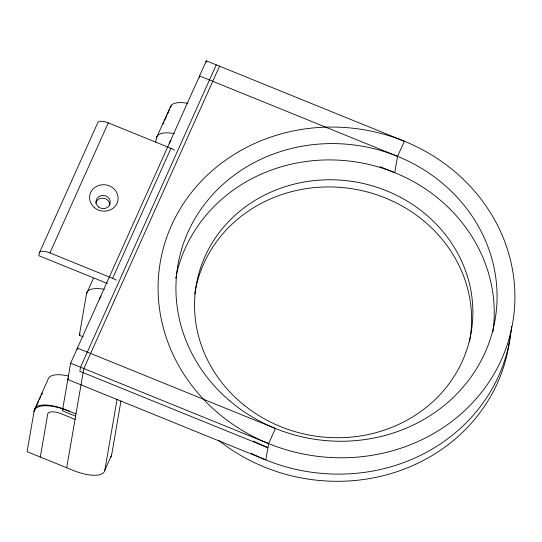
<?xml version="1.0" encoding="UTF-8"?>
<svg xmlns="http://www.w3.org/2000/svg" width="542" height="542" viewBox="0 0 542 542"><rect width="100%" height="100%" fill="white"/><g stroke="black" fill="none" stroke-linecap="round" stroke-linejoin="round"><path stroke-width="0.81" d="M174.565 150.107A10.725 4.031 24.2 0 0 170.974 148.339L108.271 122.871A10.725 4.031 24.2 0 0 97.662 122.932L39.309 252.951L38.834 255.668L107.363 283.5M68.59 376.087A32.181 12.087 24.2 0 0 47.859 379.847L34.282 410.091L27.1 451.669L73.021 470.327A32.181 12.087 24.2 0 0 104.836 470.151L111.625 455.036L120.954 401.012M40.298 457.035L47.716 414.095A14.302 5.373 24.2 0 1 61.856 414.013L75.06 419.379M379.881 166.638L394.752 172.674L397.571 156.353L404.359 141.238L206.346 60.826L70.636 363.194L62.411 410.789L75.616 416.154M83.231 336.846L79.349 335.268L86.53 293.689L93.387 278.405M77.14 349.705L77.425 348.072L275.431 428.485L268.642 443.6L265.824 459.921L67.818 379.508L68.495 377.998M66.7 467.76L83.834 368.553L219.551 66.185M99.681 299.34L99.965 297.687A14.302 5.373 24.2 0 1 101.239 296.061M155.703 142.119L156.421 137.966L169.998 107.716A32.181 12.087 24.2 0 1 187.938 103.366M104.836 470.151L117.038 399.508M169.571 143.616L169.856 141.963A14.302 5.373 24.2 0 1 171.13 140.337M199.28 77.574L199.564 75.941L397.571 156.353M206.062 62.465L206.346 60.826M39.309 252.951A10.725 4.031 24.2 0 1 49.911 252.89L108.271 122.871M36.084 406.92L34.044 411.453A35.758 13.428 24.2 0 1 69.396 411.256M36.761 405.402L38.794 400.87M39.478 399.359L40.494 397.09M162.973 124.206L163.989 121.936M164.666 120.426L166.706 115.893M167.383 114.376L169.422 109.843M79.349 335.268L80.033 333.737M49.911 252.89L112.614 278.358L170.974 148.339M216.251 64.844L80.534 367.212L79.83 371.29L267.938 447.678A178.799 164.951 9.8 0 1 253.385 441.046M70.636 363.194L268.642 443.6M75.995 413.939L66.097 409.915A32.181 12.087 24.2 0 0 34.282 410.091M112.614 278.358A10.725 4.031 24.2 0 1 116.212 280.119M95.683 203.196A7.154 6.599 9.8 0 1 103.454 198.182A7.154 6.599 9.8 0 1 109.802 204.998M111.625 455.036A32.181 12.087 24.2 0 1 110.744 457.062M156.421 137.966A32.181 12.087 24.2 0 1 174.361 133.617M170.107 107.919A35.758 13.428 24.2 0 1 171.679 105.866M86.53 293.689A32.181 12.087 24.2 0 1 104.464 289.34M511.58 326.264A178.826 164.971 9.8 0 1 251.21 453.275M510.151 335.532A178.826 164.971 9.8 0 1 400.863 470.334A178.826 164.971 9.8 0 1 218.568 440.334M194.727 294.049A139.463 128.664 9.8 0 1 354.536 189.165A139.463 128.664 9.8 0 1 469.494 341.839M175.676 278.283A160.92 148.454 9.8 0 1 176.008 276.644M176.543 274.191A160.92 148.454 9.8 0 1 360.491 162.722A160.92 148.454 9.8 0 1 492.935 331.765M41.178 395.165A35.758 13.428 24.2 0 1 42.75 393.113M94.654 207.823A14.302 13.198 9.8 0 0 117.892 200.601A14.302 13.198 9.8 0 0 98.976 185.378A14.302 13.198 9.8 0 0 94.654 207.823M98.542 206.956A7.154 6.599 9.8 0 0 110.161 203.345A7.154 6.599 9.8 0 0 100.704 195.737A7.154 6.599 9.8 0 0 98.542 206.956M244.096 405.152A139.463 128.664 9.8 0 0 470.72 334.753A139.463 128.664 9.8 0 0 286.291 186.333A139.463 128.664 9.8 0 0 244.096 405.152M217.417 412.53A178.799 164.951 9.8 0 0 511.099 330.803A178.799 164.951 9.8 0 0 280.98 133.928A178.799 164.951 9.8 0 0 217.417 412.53M229.327 400.518A160.92 148.454 9.8 0 0 493.64 326.962A160.92 148.454 9.8 0 0 286.535 149.775A160.92 148.454 9.8 0 0 229.327 400.518"/></g></svg>
